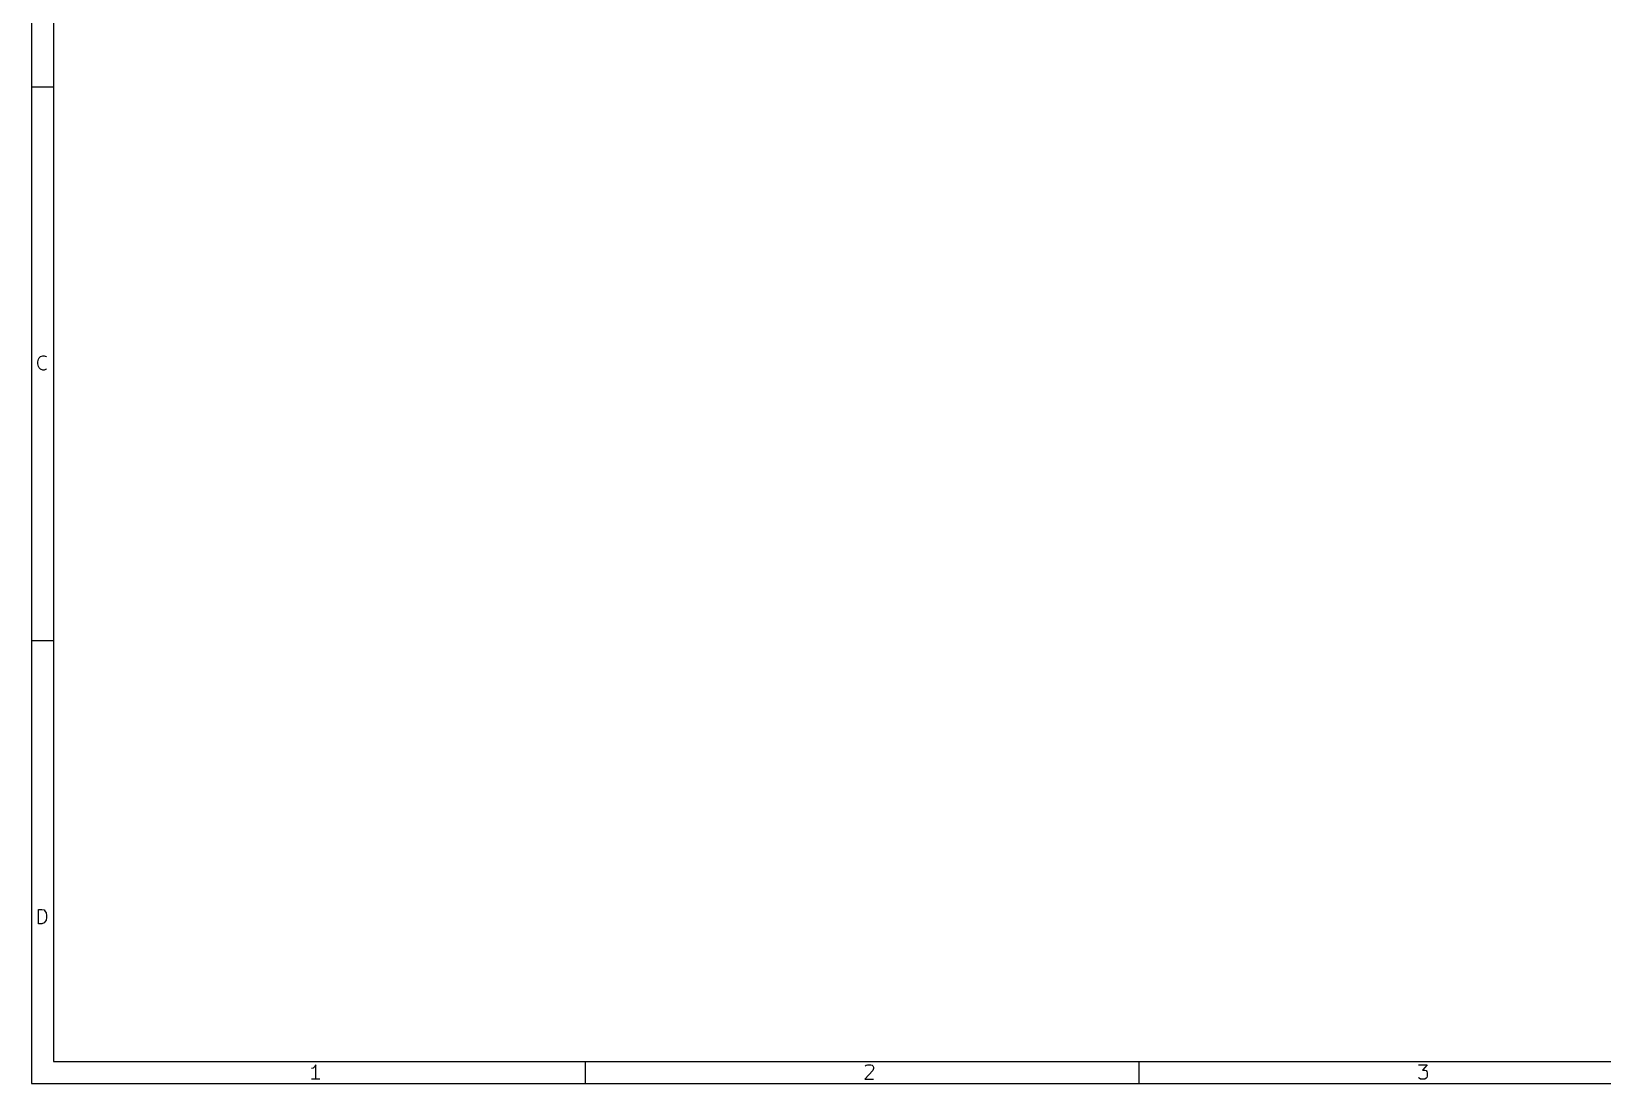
# Model space of a CAD drawing. Extents: x 10 to 287, y -200 to -10.
# Drawn here: x 10 to 151.9, y -200 to -105 of the extents above; entities that cross this region are included whole.
import ezdxf

# ---------------------------------------------------------------- set-up
doc = ezdxf.new("R2010")
doc.units = 0
doc.header["$MEASUREMENT"] = 0
doc.layers.add('RED2', color=1, linetype='CONTINUOUS')

msp = doc.modelspace()

# ---------------------------------------------------------------- linework, layer by layer
at = {"layer": 'RED2', "linetype": 'CONTINUOUS'}
for p, q in [((10.0076, -10.0076), (10.0076, -200)), ((11.9888, -11.9888), (11.9888, -198.018)), ((10.0076, -110.007), (11.9888, -110.007)), ((10.5918, -134.823), (10.6426, -134.595)), ((10.6426, -134.595), (10.7188, -134.468)), ((10.7188, -134.468), (10.8204, -134.341)), ((10.8204, -134.341), (11.0236, -134.29)), ((11.0236, -134.29), (11.1506, -134.29)), ((11.1506, -134.29), (11.3284, -134.341)), ((11.3284, -134.341), (11.3792, -134.391)), ((10.5918, -135.026), (10.5918, -134.823)), ((10.6426, -135.255), (10.5918, -135.026)), ((10.7188, -135.382), (10.6426, -135.255)), ((10.8204, -135.509), (10.7188, -135.382)), ((11.0236, -135.585), (10.8204, -135.509)), ((11.1506, -135.585), (11.0236, -135.585)), ((11.3284, -135.509), (11.1506, -135.585)), ((11.3792, -135.458), (11.3284, -135.509)), ((10.0076, -159.995), (11.9888, -159.995)), ((10.6426, -185.572), (10.6426, -184.277)), ((10.6426, -184.277), (10.9474, -184.277)), ((10.9474, -184.277), (11.1506, -184.328)), ((11.1506, -184.328), (11.2522, -184.455)), ((10.9474, -185.572), (10.6426, -185.572)), ((11.1506, -185.496), (10.9474, -185.572)), ((11.2522, -185.369), (11.1506, -185.496)), ((11.2522, -184.455), (11.3284, -184.582)), ((11.3284, -185.242), (11.2522, -185.369)), ((11.3284, -184.582), (11.3792, -184.81)), ((11.3792, -185.014), (11.3284, -185.242)), ((11.3792, -184.81), (11.3792, -185.014)), ((11.9888, -198.018), (285.013, -198.018)), ((35.433, -198.603), (35.306, -198.653)), ((35.56, -198.476), (35.433, -198.603)), ((35.687, -198.298), (35.56, -198.476)), ((35.687, -199.593), (35.687, -198.298)), ((59.9948, -198.018), (59.9948, -200)), ((85.2932, -198.399), (85.3694, -198.349)), ((85.3694, -198.349), (85.4964, -198.298)), ((85.4964, -198.298), (85.8012, -198.298)), ((85.8012, -198.298), (85.9282, -198.349)), ((85.9282, -198.349), (85.979, -198.399)), ((85.979, -198.399), (86.0298, -198.526)), ((86.0298, -198.526), (86.0298, -198.653)), ((110.007, -198.018), (110.007, -200)), ((135.255, -198.298), (136.042, -198.298)), ((136.042, -198.298), (135.611, -198.78)), ((10.0076, -200), (286.995, -200)), ((36.0426, -199.593), (35.306, -199.593)), ((85.979, -198.831), (85.2424, -199.593)), ((85.2424, -199.593), (86.0298, -199.593)), ((86.0298, -198.653), (85.979, -198.831)), ((135.306, -199.517), (135.255, -199.466)), ((135.433, -199.593), (135.306, -199.517)), ((135.814, -199.593), (135.433, -199.593)), ((135.611, -198.78), (135.814, -198.78)), ((135.814, -198.78), (135.941, -198.831)), ((135.941, -199.517), (135.814, -199.593)), ((135.941, -198.831), (135.992, -198.907)), ((135.992, -199.466), (135.941, -199.517)), ((135.992, -198.907), (136.042, -199.034)), ((136.042, -199.339), (135.992, -199.466)), ((136.042, -199.034), (136.042, -199.339))]:
    msp.add_line(p, q, dxfattribs=at)

doc.saveas('drawing.dxf')
